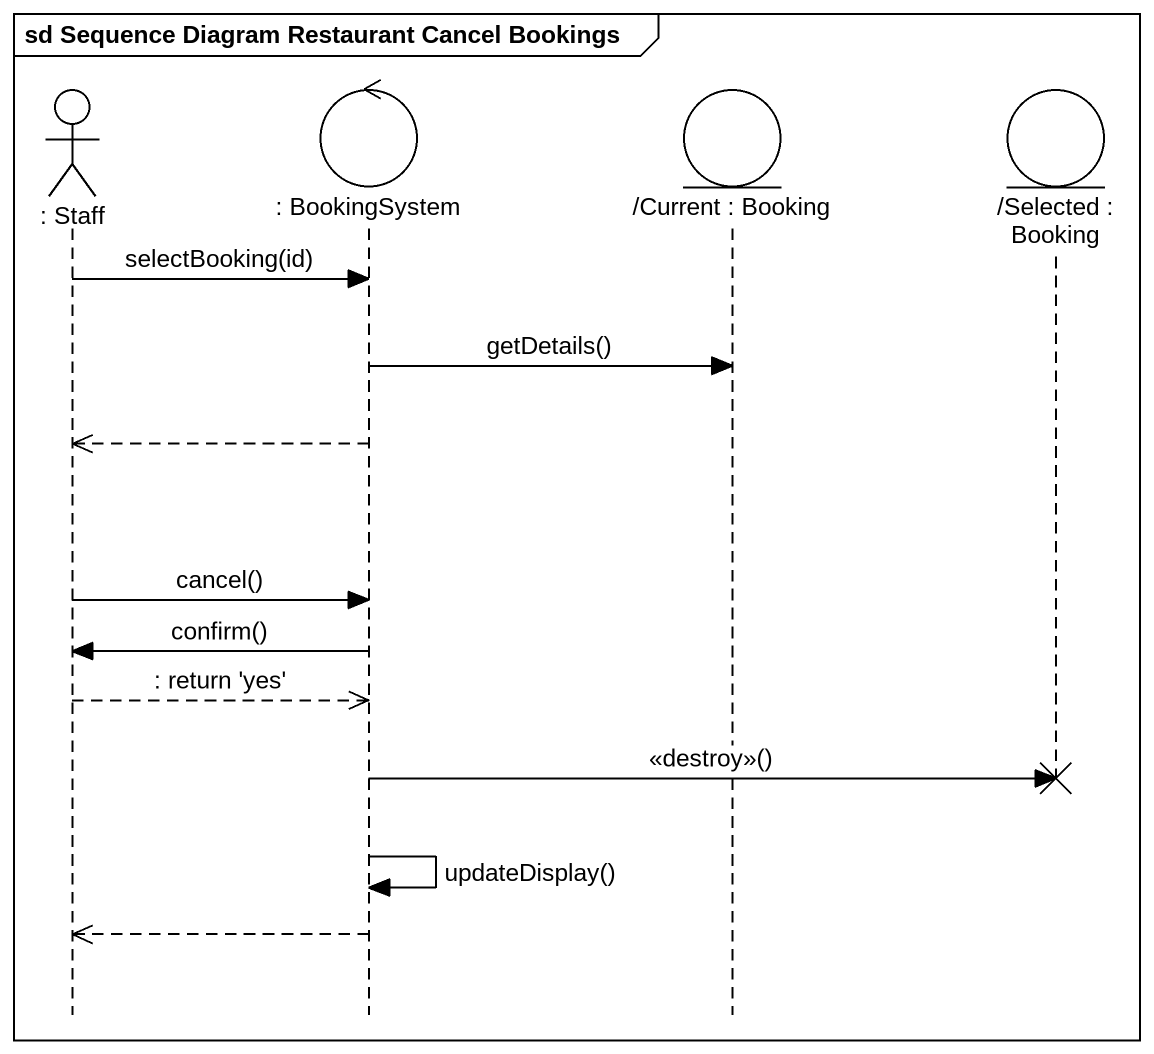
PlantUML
@startuml
mainframe sd Sequence Diagram Restaurant Cancel Bookings
hide footbox
actor ": Staff" as Staff
control ": BookingSystem" as BookingSystem
entity "/Current : Booking" as Current_Booking
entity "/Selected : Booking" as Selected_Booking

Staff -> BookingSystem : selectBooking(id)
BookingSystem -> Current_Booking : getDetails()
BookingSystem -->> Staff
Staff -> BookingSystem : cancel()
BookingSystem -> Staff : confirm()
Staff -->> BookingSystem : : return 'yes'
BookingSystem -> Selected_Booking !! : <<destroy>>()
BookingSystem -> BookingSystem : updateDisplay()
BookingSystem -->> Staff
@enduml
